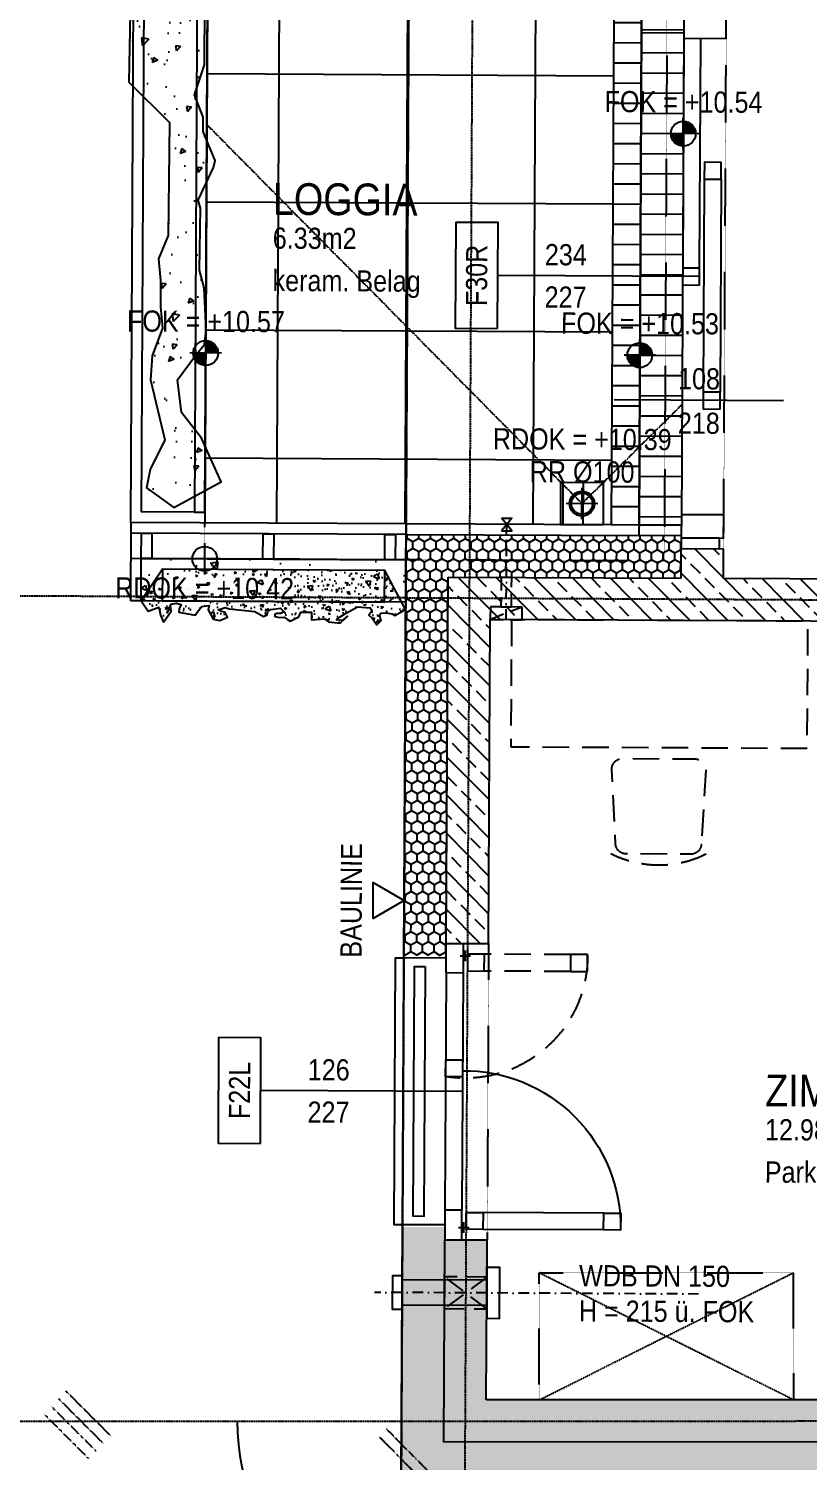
# Model space of a CAD drawing. Header units: millimetres. Extents: x -89828 to -25315, y -35442 to 69272.
# Drawn here: x -86168 to -82485, y 20911 to 27677 of the extents above; entities that cross this region are included whole.
import ezdxf
from ezdxf.enums import TextEntityAlignment as Align

# ---------------------------------------------------------------- set-up
doc = ezdxf.new("R2010")
doc.units = ezdxf.units.MM
doc.linetypes.add('HIDDEN2', pattern=[0.1875, 0.125, -0.0625])
doc.linetypes.add('STRICHPUNKT', pattern=[1, 0.5, -0.25, 0, -0.25])
for name, color, linetype in [('00_HLP-G00-L04-M0', 6, 'Continuous'), ('01-BFL-G00-L04-M0', 10, 'Continuous'), ('01-HID-G00-L04-ENTWÄSSERUNG', 8, 'HIDDEN2'), ('01-SYM-G00-L04-M0', 8, 'Continuous'), ('01-TXT---------M0', 1, 'Continuous'), ('01-TXT---------PP', 1, 'Continuous'), ('01-TXT-G00-L04-M0', 1, 'Continuous'), ('02-ANS-G00-L04-M0', 8, 'Continuous'), ('02-ANS-G00-L04-Rigol', 8, 'Continuous'), ('02-AXO-G00-L04-M0', 8, 'STRICHPUNKT'), ('02-DIM-G00-L04-ACHSEN', 8, 'Continuous'), ('02-DIM-G00-L04-BEHÖRDE', 20, 'Continuous'), ('02-DIM-G00-L04-ROHBAU', 8, 'Continuous'), ('02-FIL-G00-L04-GRÜN', 72, 'Continuous'), ('02-FIL-G00-L04-LILA', 223, 'Continuous'), ('02-FIL-G00-L04-PLATTENBELAG', 253, 'Continuous'), ('02-FIL-G00-L04-STB', 8, 'Continuous'), ('02-HID-G00-L04-M0', 8, 'HIDDEN2'), ('02-TWA---------M0', 4, 'Continuous'), ('02-TWA-G00-L04-M0', 4, 'Continuous'), ('02-WDA---------M0', 8, 'Continuous'), ('02-WDA-G00-L04-M0', 8, 'Continuous'), ('02-ZWA-G00-L04-M0', 2, 'Continuous'), ('03-SYM-G00-L04-M0', 8, 'Continuous'), ('04-HLP---------M0', 8, 'HIDDEN2'), ('04-STO---------M0', 1, 'Continuous'), ('04-STO-G00-L04-M0', 1, 'Continuous'), ('04-SYM---------EP', 8, 'Continuous'), ('04-SYM-G00-L04-EP', 8, 'Continuous'), ('04-TXT---------EP', 8, 'Continuous'), ('04-TXT-G00-L04-M0', 8, 'Continuous'), ('04-TXT-G00-L04-POS', 8, 'Continuous'), ('05-SYM---------M0', 8, 'Continuous'), ('05-TXT---------PP', 8, 'Continuous'), ('05-TXT--------M0', 8, 'Continuous'), ('07-SAN---------M0', 8, 'Continuous'), ('07-SAN-G00-L04-M0', 8, 'Continuous'), ('07_MOB-G00-L04-M0', 6, 'HIDDEN2'), ('09-VER-G00-L04-GRUNDSTÜCKSGRENZE', 161, 'Continuous')]:
    doc.layers.add(name, color=color, linetype=linetype)
doc.styles.add('ARIAL', font='arial.ttf', dxfattribs={"width": 0.85})
doc.dimstyles.new('pp chromy&schneider', dxfattribs={"dimscale": 0.005, "dimtxt": 25, "dimasz": 10, "dimexe": 0, "dimexo": 0, "dimgap": 5, "dimtad": 1, "dimdec": 1, "dimlfac": 100, "dimrnd": 0.1, "dimzin": 9, "dimdsep": 46, "dimtxsty": 'ARIAL', "dimblk": 'c&s kote', "dimcen": 0, "dimse1": 1, "dimse2": 1, "dimclrd": 8, "dimclrt": 8, "dimadec": 0, "dimazin": 0, "dimtfac": 0.75, "dimtdec": 1, "dimtix": 1, "dimtmove": 2, "dimatfit": 0, "dimldrblk": 'NONE', "dimfxl": 1, "dimtolj": 1, "dimlwd": -1, "dimarcsym": 0})
pattern_1 = [(89.70755, (-111790.204, -17025.04), (-27.252854, 47.764726), [31.75, -63.5]), (209.70755, (-111790.204, -17025.04), (-27.73904, -47.484027), [31.75, -63.5]), (149.70755, (-111790.204, -17025.04), (-54.991893, 0.280699), [-63.5, 31.75])]
pattern_2 = [(134.70755, (-111790.2, -17025.04), (-90.25976, -89.34302), []), (134.70755, (-111789.75, -16935.24), (-90.25976, -89.34302), [63.5, -31.75])]

# ---------------------------------------------------------------- blocks, each defined once
blk = doc.blocks.new('04-TXT')
blk.add_line((0, 0), (0.9529, 0))
at = {"layer": '04-TXT---------EP', "color": 8, "style": 'ARIAL', "width": 0.85}
blk.add_attdef('WIDTH', text='', height=0.1, dxfattribs=at).set_placement((0.6322, 0.05), align=Align.CENTER)
blk.add_attdef('HEIGHT', text='', height=0.1, dxfattribs=at).set_placement((0.6322, -0.05), align=Align.TOP_CENTER)
blk = doc.blocks.new('03-rar')
blk.add_circle((0, 0), 0.05)
at = {"layer": '01-TXT---------M0', "color": 8, "style": 'ARIAL', "width": 0.85}
blk.add_attdef('RR', text='', height=0.1, dxfattribs=at).set_placement((0, 0.1), align=Align.CENTER)
blk = doc.blocks.new('01-SQM')
at = {"layer": '01-TXT---------M0', "color": 1, "style": 'ARIAL', "width": 0.85}
blk.add_attdef('ROOM', (0, 0), '', height=0.15, dxfattribs=at)
blk.add_attdef('AREA', text='', height=0.1, dxfattribs=at).set_placement((0, -0.06), align=Align.TOP_LEFT)
at = {"layer": '01-TXT---------PP', "color": 1, "style": 'ARIAL', "width": 0.85}
blk.add_attdef('NR', text='', height=0.15, dxfattribs=at).set_placement((-0.1173, 0), align=Align.RIGHT)
blk.add_attdef('FLOOR', text='', height=0.1, dxfattribs=at).set_placement((0, -0.26), align=Align.TOP_LEFT)
blk = doc.blocks.new('FENSTER_140')
at = {"layer": '02-WDA---------M0'}
for points in [[(0.07, -0.2), (0.07, -0.4)], [(1.33, -0.2), (1.33, -0.4)]]:
    blk.add_lwpolyline(points, dxfattribs=at)
at = {"layer": '04-HLP---------M0', "linetype": 'Continuous'}
for points in [[(0.13, 0.55), (0.13, 0.63), (0.05, 0.63), (0.05, 0.55)], [(0.13, -0.1), (0.13, -0.02), (0.05, -0.02), (0.05, -0.1)]]:
    blk.add_lwpolyline(points, close=True, dxfattribs=at)
for points in [[(0.05, 0.55), (0.05, -0.02)], [(0.13, 0.55), (0.13, -0.02)]]:
    blk.add_lwpolyline(points, dxfattribs=at)
at = {"layer": '04-HLP---------M0'}
for points in [[(1.27, 0.3874), (1.27, 0.4674), (1.35, 0.4674), (1.35, 0.3874)], [(1.27, -0.1), (1.27, -0.02), (1.35, -0.02), (1.35, -0.1)]]:
    blk.add_lwpolyline(points, close=True, dxfattribs=at)
for points in [[(1.27, 0.3874), (1.27, -0.02)], [(1.35, 0.3874), (1.35, -0.02)], [(0.034, -0.11), (0.084, -0.11)], [(0.059, -0.135), (0.059, -0.085)], [(1.366, -0.11), (1.316, -0.11)], [(1.341, -0.135), (1.341, -0.085)]]:
    blk.add_lwpolyline(points, dxfattribs=at)
at = {"layer": '04-HLP---------M0', "linetype": 'Continuous'}
blk.add_arc((0.059, -0.11), 0.74, 359.09057, 90.46457, dxfattribs=at)
at = {"layer": '04-HLP---------M0'}
blk.add_arc((1.341, -0.11), 0.5775, 89.17818, 188.24632, dxfattribs=at)
at = {"layer": '04-STO---------M0'}
for points in [[(0.14, -0.2), (0, -0.2), (0, -0.12), (0.14, -0.12)], [(0.77, -0.2), (0.85, -0.2), (0.85, -0.12), (0.77, -0.12)], [(1.26, -0.2), (1.4, -0.2), (1.4, -0.12), (1.26, -0.12)]]:
    blk.add_lwpolyline(points, close=True, dxfattribs=at)
at = {"layer": '04-SYM---------EP'}
for p, q in [((1.26, -0.12), (0.14, -0.12)), ((1.26, -0.2), (0.14, -0.2))]:
    blk.add_line(p, q, dxfattribs=at)
blk = doc.blocks.new('01-HK3')
blk.add_lwpolyline([(0, 0), (0.0423, 0.0732), (-0.0423, 0.0732)], close=True)
at = {"color": 0, "style": 'ARIAL', "width": 0.85}
blk.add_attdef('HEIGHT', text='', height=0.05, dxfattribs=at).set_placement((0, 0.35), align=Align.TOP_CENTER)
blk = doc.blocks.new('FENSTER_235')
at = {"layer": '04-STO---------M0'}
for points in [[(0, 0), (0, -0.11), (0.2, -0.11), (0.2, 0)], [(0.18, -0.775), (0.18, -0.695), (0.1, -0.695), (0.1, -0.775)], [(0.08, -1.275), (0.08, -1.195), (0, -1.195), (0, -1.275)], [(0.18, -1.86), (0.18, -1.78), (0.1, -1.78), (0.1, -1.86)], [(0, -2.36), (0, -2.47), (0.2, -2.47), (0.2, -2.36)]]:
    blk.add_lwpolyline(points, close=True, dxfattribs=at)
at = {"layer": '04-SYM---------EP'}
for points in [[(0, -0.11), (0, -1.195)], [(0.08, -1.195), (0.08, -0.11)], [(0.1, -0.775), (0.1, -1.78)], [(0.18, -0.775), (0.18, -1.78)]]:
    blk.add_lwpolyline(points, dxfattribs=at)
blk = doc.blocks.new('05-TXT')
at = {"layer": '05-TXT--------M0'}
blk.add_line((-0.4, 0), (0.4, 0), dxfattribs=at)
at = {"layer": '05-TXT--------M0', "color": 8, "style": 'ARIAL', "width": 0.85}
blk.add_attdef('BREITE', text='', height=0.1, dxfattribs=at).set_placement((0, 0.05), align=Align.CENTER)
blk.add_attdef('HÖHE', text='', height=0.1, rotation=360, dxfattribs=at).set_placement((0, -0.06), align=Align.TOP_CENTER)
blk = doc.blocks.new('möbel_schreibtisch')
at = {"flags": 128}
blk.add_lwpolyline([(0, -0.1), (-0.6, -0.1), (-0.6, 1.3), (0, 1.3)], close=True, dxfattribs=at)
blk.add_lwpolyline([(-1.056, 0.8021, 0.39805), (-1.1032, 0.7521), (-1.1032, 0.4467, 0.39805), (-1.056, 0.3968), (-0.706, 0.3774, 0.430564), (-0.6532, 0.4273), (-0.6532, 0.7716, 0.430564), (-0.706, 0.8215)], format="xyb", close=True, dxfattribs=at)
blk.add_arc((-0.6532, 0.5994), 0.5031, 153.43495, 206.56505)
blk = doc.blocks.new('WANDLÜFER')
at = {"layer": '02-TWA---------M0', "linetype": 'HIDDEN2', "ltscale": 0.75}
for points in [[(0.075, 0), (0.075, -0.2), (-0.075, -0.2), (-0.075, 0), (0.075, 0)], [(-0.075, 0), (0.075, -0.2)], [(0.075, 0), (-0.075, -0.2)]]:
    blk.add_lwpolyline(points, dxfattribs=at)
at = {"layer": '07-SAN---------M0', "linetype": 'STRICHPUNKT', "ltscale": 0.1}
blk.add_lwpolyline([(0, 1), (0, -0.53)], dxfattribs=at)
at = {"layer": '07-SAN---------M0'}
for points in [[(0, 0), (-0.12, 0), (-0.12, 0.06), (0.12, 0.06), (0.12, 0)], [(0.08, -0.4), (-0.08, -0.4), (-0.08, -0.445), (0.08, -0.445)]]:
    blk.add_lwpolyline(points, close=True, dxfattribs=at)
for points in [[(-0.06, 0), (-0.06, -0.4)], [(0.06, 0), (0.06, -0.4)]]:
    blk.add_lwpolyline(points, dxfattribs=at)
blk = doc.blocks.new('c&s kote')
at = {"color": 8}
for p, q in [((0, -2), (0, 2)), ((0, 2), (0, -2)), ((-2, 0), (2, 0)), ((2, 0), (-2, 0))]:
    blk.add_line(p, q, dxfattribs=at)
blk.add_circle((0, 0), 0.5, dxfattribs=at)
blk = doc.blocks.new('*D358')
at = {"layer": '02-DIM-G00-L04-ROHBAU', "color": 8, "transparency": 16777216}
blk.add_arc((-84106.7, 21100.8), 1076, 180.01712, 269.70489, dxfattribs=at)
at = {"layer": 'Defpoints', "color": 0, "transparency": 16777216}
for p in [(-84004.5, 41133.9), (-89295.3, 21099.5), (-71706.6, 21103.9), (-85039.4, 20564.2), (-84118.8, 18734.2)]:
    blk.add_point(p, dxfattribs=at)
at = {"layer": '02-DIM-G00-L04-ROHBAU', "color": 8, "transparency": 16777216, "xscale": 0.05, "yscale": 0.05, "zscale": 0.05}
for p, rotation in [((-85182.7, 21100.5), 90.01578644530409), ((-84112.2, 20024.8), 359.7062180805232)]:
    blk.add_blockref('c&s kote', p, dxfattribs=dict(at, rotation=rotation))
at = {"layer": '02-DIM-G00-L04-ROHBAU', "color": 8, "transparency": 16777216, "insert": (-84869.4, 20341.8), "char_height": 0.125, "attachment_point": 5, "rotation": 314.861, "style": 'ARIAL'}
blk.add_mtext('\\A1;90°', dxfattribs=at)
blk = doc.blocks.new('_None')
blk = doc.blocks.new('*D364')
at = {"layer": '02-DIM-G00-L04-ACHSEN', "color": 8, "transparency": 16777216}
blk.add_line((-89075.3, 25011.9), (-89095.2, 21124.7), dxfattribs=at)
at = {"layer": 'Defpoints', "color": 0, "transparency": 16777216}
for p in [(-89275.3, 25013), (-89095.2, 21124.6), (-84406.7, 21100.7)]:
    blk.add_point(p, dxfattribs=at)
at = {"layer": '02-DIM-G00-L04-ACHSEN', "color": 8, "transparency": 16777216, "xscale": 0.05, "yscale": 0.05, "zscale": 0.05}
for p, rotation in [((-89075.3, 25012), 89.70754931647701), ((-89095.2, 21124.6), 269.707549316477)]:
    blk.add_blockref('c&s kote', p, dxfattribs=dict(at, rotation=rotation))
at = {"layer": '02-DIM-G00-L04-ACHSEN', "color": 8, "transparency": 16777216, "insert": (-89085.4, 23068.3), "char_height": 0.125, "attachment_point": 5, "rotation": 89.70755, "style": 'ARIAL'}
blk.add_mtext('\\A1;BEI GG 388740.2', dxfattribs=at)
blk = doc.blocks.new('*D393')
at = {"layer": '02-DIM-G00-L04-ACHSEN', "color": 8, "transparency": 16777216}
blk.add_line((-89095.2, 20779.2), (-89095.3, 21099.4), dxfattribs=at)
at = {"layer": '02-DIM-G00-L04-ACHSEN', "color": 0, "lineweight": -2, "transparency": 16777216}
blk.add_line((-84408.4, 20780.4), (-89095.2, 20779.2), dxfattribs=at)
at = {"layer": 'Defpoints', "color": 0, "transparency": 16777216}
for p in [(-89095.3, 21099.4), (-84408.5, 21100.7), (-84408.4, 20780.4)]:
    blk.add_point(p, dxfattribs=at)
at = {"layer": '02-DIM-G00-L04-ACHSEN', "color": 8, "transparency": 16777216, "xscale": 0.05, "yscale": 0.05, "zscale": 0.05}
for p, rotation in [((-89095.3, 21099.4), 90.01532742767252), ((-89095.2, 20779.2), 270.0153274276725)]:
    blk.add_blockref('c&s kote', p, dxfattribs=dict(at, rotation=rotation))
at = {"layer": '02-DIM-G00-L04-ACHSEN', "color": 8, "transparency": 16777216, "insert": (-89095.2, 20939.3), "char_height": 0.125, "attachment_point": 5, "rotation": 270.01533, "style": 'ARIAL'}
blk.add_mtext('\\A1;32025.8', dxfattribs=at)
blk = doc.blocks.new('türachse&qualität')
at = {"layer": '05-SYM---------M0'}
blk.add_line((-0.4, 0), (-0.4, 0), dxfattribs=at)
at = {"layer": '05-TXT---------PP'}
blk.add_lwpolyline([(-0.5, -0.25), (-0.5, 0.25), (-0.7, 0.25), (-0.7, -0.25)], close=True, dxfattribs=at)
at = {"layer": '05-TXT---------PP', "color": 8, "style": 'ARIAL', "text_generation_flag": 6, "width": 0.85}
blk.add_attdef('POS.NR.', text='', height=0.1, rotation=270, dxfattribs=at).set_placement((-0.6529, -0.0112), align=Align.TOP_CENTER)
blk = doc.blocks.new('07_Kemper-ventil')
at = {"layer": '02-TWA---------M0', "linetype": 'HIDDEN2', "ltscale": 0.5}
for points in [[(-0.075, 0), (-0.075, -0.06), (0.075, -0.06), (0.075, 0), (-0.075, 0)], [(-0.025, -0.06), (-0.025, -0.2), (0.025, -0.2), (0.025, -0.06)]]:
    blk.add_lwpolyline(points, close=True, dxfattribs=at)
blk.add_lwpolyline([(-0.075, -0.06), (0.075, 0)], dxfattribs=at)
at = {"layer": '07-SAN---------M0', "linetype": 'STRICHPUNKT', "ltscale": 0.1}
blk.add_lwpolyline([(0, 0), (0, -0.48)], dxfattribs=at)
at = {"layer": '07-SAN---------M0'}
for points in [[(0.025, -0.42), (-0.025, -0.42), (0, -0.45), (0.025, -0.42)], [(0.025, -0.48), (-0.025, -0.48), (0, -0.45), (0.025, -0.48)]]:
    blk.add_lwpolyline(points, close=True, dxfattribs=at)
blk = doc.blocks.new('01-HK1')
for p, q in [((-0.0005, -0.0742), (-0.0005, 0.0742)), ((0.0737, 0), (-0.0747, 0))]:
    blk.add_line(p, q)
blk.add_circle((-0.0005, 0), 0.0586)
for points in [[(-0.0005, 0.0586), (0.0409, 0.0414), (-0.0005, 0)], [(-0.0005, 0), (0.0581, 0), (0.0409, 0.0414)], [(-0.0591, 0), (-0.0419, -0.0414), (-0.0005, 0)], [(-0.0419, -0.0414), (-0.0005, -0.0586), (-0.0005, 0)]]:
    blk.add_solid(points)
at = {"layer": '01-TXT---------M0', "color": 8, "style": 'ARIAL', "width": 0.85}
blk.add_attdef('HEIGHT', text='', height=0.1, dxfattribs=at).set_placement((0, 0.2), align=Align.TOP_CENTER)
blk = doc.blocks.new('01-HK2')
for p, q in [((0, -0.098), (0, 0.098)), ((0.098, 0), (-0.098, 0))]:
    blk.add_line(p, q)
blk.add_circle((0, 0), 0.0773)
at = {"layer": '01-TXT---------M0', "color": 8, "style": 'ARIAL', "width": 0.85}
blk.add_attdef('HEIGHT', text='', height=0.1, rotation=360, dxfattribs=at).set_placement((0, 0.132), align=Align.BOTTOM_CENTER)
blk = doc.blocks.new('*D401')
at = {"layer": '02-DIM-G00-L04-ROHBAU', "color": 8, "transparency": 16777216}
blk.add_arc((-84017.6, 38567), 783.2, 89.71121, 180.37637, dxfattribs=at)
at = {"layer": 'Defpoints', "color": 0, "transparency": 16777216}
for p in [(-84004.5, 41133.9), (-84408.4, 39245.7), (-66186.8, 38685.2), (-89206.3, 38532.5), (-84118.8, 18734.2)]:
    blk.add_point(p, dxfattribs=at)
at = {"layer": '02-DIM-G00-L04-ROHBAU', "color": 8, "transparency": 16777216, "xscale": 0.05, "yscale": 0.05, "zscale": 0.05}
for p, rotation in [((-84013.6, 39350.1), 359.709378319148), ((-84800.7, 38561.8), 270.3781979327374)]:
    blk.add_blockref('c&s kote', p, dxfattribs=dict(at, rotation=rotation))
at = {"layer": '02-DIM-G00-L04-ROHBAU', "color": 8, "transparency": 16777216, "insert": (-84571.9, 39120.4), "char_height": 0.125, "attachment_point": 5, "rotation": 45.04379, "style": 'ARIAL'}
blk.add_mtext('\\A1;91°', dxfattribs=at)
blk = doc.blocks.new('*D400')
at = {"layer": '02-DIM-G00-L04-ROHBAU', "color": 8, "transparency": 16777216}
blk.add_arc((-84037, 34766.4), 799.5, 89.71113, 179.70397, dxfattribs=at)
at = {"layer": 'Defpoints', "color": 0, "transparency": 16777216}
for p in [(-84004.5, 41133.9), (-84433.2, 35460.8), (-89225.4, 34792.9), (-66207.2, 34675.4), (-84118.8, 18734.2)]:
    blk.add_point(p, dxfattribs=at)
at = {"layer": '02-DIM-G00-L04-ROHBAU', "color": 8, "transparency": 16777216, "xscale": 0.05, "yscale": 0.05, "zscale": 0.05}
for p, rotation in [((-84032.9, 35565.8), 359.7093409936003), ((-84836.4, 34770.5), 269.7057576421179)]:
    blk.add_blockref('c&s kote', p, dxfattribs=dict(at, rotation=rotation))
at = {"layer": '02-DIM-G00-L04-ROHBAU', "color": 8, "transparency": 16777216, "insert": (-84599.5, 35334.6), "char_height": 0.125, "attachment_point": 5, "rotation": 44.70755, "style": 'ARIAL'}
blk.add_mtext('\\A1;90°', dxfattribs=at)

msp = doc.modelspace()

# ---------------------------------------------------------------- hatches: boundary and pattern name
at = {"layer": '02-ANS-G00-L04-Rigol', "true_color": 0x636466}
h = msp.add_hatch(dxfattribs=at)
h.set_pattern_fill('ANSI31', color=251, scale=30, angle=242.04654128, style=0)
h.set_pattern_definition([(359.70755, (-153510.43, -702.07), (0.48618, 95.24876), [])])
h.paths.add_polyline_path([(-83399.6127, 28373.0448), (-83269.6144, 28372.3813), (-83285.1307, 25332.4214), (-83415.129, 25333.0849)])
h = msp.add_hatch(dxfattribs=at)
h.set_pattern_fill('ANSI31', color=251, scale=30, angle=422.04654128, style=0)
h.set_pattern_definition([(179.70755, (-13044.11, 54446.87), (-0.48618, -95.24876), [])])
h.paths.add_polyline_path([(-83085.1338, 25331.4), (-83285.1312, 25332.4209), (-83273.1874, 27672.3904), (-83073.19, 27671.3696)])
h = msp.add_hatch(dxfattribs=at)
h.set_pattern_fill('ANSI31', color=251, scale=30, angle=151.61178688, style=0)
h.set_pattern_definition([(89.70755, (-70946.85, 30969.52), (-95.24876, 0.4862), [])])
h.paths.add_polyline_path([(-83654.0827, 25534.3067), (-83454.0853, 25533.2858), (-83455.1061, 25333.2885), (-83655.1035, 25334.3093)])
at = {"layer": '02-FIL-G00-L04-GRÜN', "true_color": 0x636466}
h = msp.add_hatch(dxfattribs=at)
h.set_pattern_fill('AR-CONC', color=251, scale=1.5, angle=107.04654128, style=0)
h.set_pattern_definition([(229.70755, (-11472.96, 64463.98), (-273.1514, 25.3032), [28.575, -314.325]), (174.70755, (-11472.96, 64463.98), (51.4008, -286.8511), [22.86, -251.46]), (280.15855, (-11495.72, 64466.1), (-221.7516, -261.5466), [24.285, -267.135]), (225.89175, (-11473.35, 64387.78), (-406.2914, 65.1381), [42.8625, -471.4875]), (276.34315, (-11507.2, 64393.2), (-357.996, -369.3159), [36.4275, -400.7025]), (170.89155, (-11473.35, 64387.8), (-357.9966, -369.3152), [34.29, -377.19]), (200.70755, (-11511.35, 64407.03), (-226.6364, 154.5571), [28.575, -314.325]), (145.70755, (-11511.35, 64407.03), (-94.112, -275.8052), [22.86, -251.46]), (251.15895, (-11530.24, 64419.9), (-320.7478, -121.2487), [24.285, -267.135]), (217.20755, (-11472.96, 64463.98), (-5.28022, -126.80726), [0, -248.412, 0, -255.27, 0, -252.4125]), (187.20755, (-11472.96, 64463.98), (-100.9952, -149.75731), [0, -145.542, 0, -242.697, 0, -96.2025]), (147.20755, (-11388, 64463.55), (-203.33938, 9.63113), [0, -95.25, 0, -297.18, 0, -394.335]), (137.20755, (-11349.9, 64463.35), (-222.38555, -37.0051), [0, -123.825, 0, -197.358, 0, -280.035])])
h.paths.add_polyline_path([(-85481.5916, 25414.6925), (-85258.7361, 25536.951), (-85350.9667, 25743.0825), (-85446.3744, 25864.2232), (-85464.7951, 26017.8769), (-85379.158, 26132.6097), (-85337.7391, 26184.4988), (-85329.1579, 26253.0083), (-85339.1105, 26453.2355), (-85360.6392, 26535.6094), (-85356.3985, 26828.9963), (-85367.1758, 26867.4414), (-85295.0602, 27020.633), (-85286.6621, 27053.4956), (-85327.3113, 27152.4203), (-85343.5767, 27190.893), (-85343.2268, 27259.4449), (-85383.848, 27363.8533), (-85336.48, 27506.2027), (-85334.9352, 27794.7146), (-85311.853, 28016.7102), (-85365.9546, 28167.8036), (-85455.987, 28266.9804), (-85389.7645, 28340.6799), (-85337.2452, 28417.1917), (-85404.4927, 28676.3307), (-85368.323, 28774.8633), (-85290.9442, 28884.1536), (-85265.8046, 28971.7736), (-85390.5931, 29255.7681), (-85365.3416, 29365.3245), (-85312.7104, 29463.7731), (-85312.3185, 29540.551), (-85409.7723, 29799.2298), (-85307.5759, 29933.0727), (-85306.8061, 30083.8866), (-85311.8314, 30174.4024), (-85403.9291, 30408.3779), (-85364.8472, 30539.8006), (-85312.455, 30591.6342), (-85370.3689, 30911.6497), (-85345.9319, 30970.117), (-85227.8605, 31131.5042), (-85282.3134, 31273.0924), (-85416.3061, 31370.281), (-85405.6098, 31439.158), (-85498.433, 31494.7774), (-85564.1978, 31446.8605), (-85593.4034, 31129.923), (-85494.3162, 30950.1944), (-85485.2375, 30701.9936), (-85555.3652, 30474.8767), (-85622.2559, 30206.3836), (-85633.3754, 30054.7901), (-85476.2465, 29761.028), (-85582.1604, 29279.0458), (-85576.5297, 29030.8621), (-85580.7871, 28872.3406), (-85569.944, 28291.6515), (-85633.0689, 28085.1783), (-85686.0616, 27837.2939), (-85695.0689, 27423.7486), (-85502.9289, 27233.2055), (-85508.9933, 26700.5427), (-85554.385, 26590.4832), (-85544.5674, 26487.0354), (-85545.2007, 26362.9615), (-85535.3664, 26262.9601), (-85584.3118, 26132.2392), (-85591.7886, 26018.5401), (-85524.2645, 25735.575), (-85593.9524, 25594.6199), (-85611.6339, 25508.5455)])
h = msp.add_hatch(dxfattribs=at)
h.set_pattern_fill('AR-CONC', color=251, scale=1.5, angle=467.04654127, style=0)
h.set_pattern_definition([(309.70755, (-111324.78, 74158.58), (273.3955, 22.51345), [28.575, -314.325]), (4.70755, (-111324.78, 74158.58), (-54.3263, -286.3114), [22.86, -251.46]), (259.25655, (-111302, 74160.46), (219.0701, -263.7966), [24.285, -267.135]), (313.52335, (-111325.17, 74082.4), (406.9352, 60.9872), [42.8625, -471.4875]), (263.07195, (-111291.26, 74087.47), (354.2073, -372.951), [36.4275, -400.7025]), (8.52355, (-111325.17, 74082.4), (354.208, -372.9505), [34.29, -377.19]), (338.70755, (-111286.97, 74101.24), (228.2023, 152.2355), [28.575, -314.325]), (33.70755, (-111286.97, 74101.24), (91.2916, -276.7515), [22.86, -251.46]), (288.25615, (-111267.95, 74113.93), (319.4933, -124.5167), [24.285, -267.135]), (322.20755, (-111324.78, 74158.58), (3.98547, -126.85455), [0, -248.412, 0, -255.27, 0, -252.4125]), (352.20755, (-111324.78, 74158.58), (99.46117, -150.7805), [0, -145.542, 0, -242.697, 0, -96.2025]), (32.20755, (-111409.74, 74159.02), (203.4271, 7.55488), [0, -95.25, 0, -297.18, 0, -394.335]), (42.20755, (-111447.84, 74159.21), (221.9962, -39.27336), [0, -123.825, 0, -197.358, 0, -280.035])])
h.paths.add_polyline_path([(-85636.9892, 24974.4206), (-85602.5515, 24925.199), (-85552.3972, 24944.8597), (-85545.6965, 24907.5611), (-85531.2847, 24873.4718), (-85494.9054, 24925.6566), (-85496.5859, 24942.8936), (-85512.9378, 24917.5542), (-85494.7363, 24958.7875), (-85469.5182, 24963.5182), (-85447.8933, 24957.2233), (-85456.3916, 24937.3875), (-85458.6874, 24920.6123), (-85380.7157, 24906.3402), (-85367.7918, 24927.0369), (-85349.5599, 24948.5902), (-85315.8825, 24953.013), (-85319.1577, 24931.6366), (-85295.5193, 24888.6775), (-85264.4035, 24881.3332), (-85228.7743, 24897.5183), (-85239.0482, 24919.1271), (-85260.1836, 24925.6218), (-85272.1303, 24932.4691), (-85239.3253, 24943.0796), (-85220.5821, 24937.3954), (-85199.0788, 24924.9108), (-85058.8652, 24899.8444), (-85041.1414, 24908.3009), (-85038.2683, 24923.4554), (-85024.6284, 24933.4113), (-84977.8818, 24939.9228), (-84961.6493, 24922.4022), (-84978.5703, 24915.1757), (-84996.0228, 24914.1399), (-85005.0479, 24910.2484), (-85005.0967, 24900.6859), (-84983.7359, 24895.5144), (-84960.6533, 24897.0838), (-84945.4247, 24886.1396), (-84931.9589, 24878.017), (-84892.4416, 24899.5938), (-84881.6452, 24921.8146), (-84831.5621, 24920.434), (-84831.6259, 24885.5588), (-84770.4147, 24888.9495), (-84751.2988, 24874.8573), (-84695.8368, 24869.391), (-84661.2795, 24901.5911), (-84686.4382, 24881.7829), (-84713.9049, 24885.5509), (-84695.8589, 24898.8967), (-84671.0123, 24915.0827), (-84614.6583, 24946.6533), (-84555.0244, 24941.8487), (-84546.0912, 24927.7402), (-84561.3956, 24906.443), (-84545.1411, 24893.4224), (-84524.0445, 24861.9765), (-84503.1176, 24882.1201), (-84511.4331, 24906.9131), (-84505.1968, 24915.8813), (-84479.8569, 24918.5646), (-84450.6137, 24913.9155), (-84437.7158, 24904.8492), (-84387.1808, 24933.6792), (-84385.9846, 25168.0377), (-85635.9683, 25174.418)])
h = msp.add_hatch(dxfattribs=at)
h.set_pattern_fill('AR-CONC', color=251, scale=0.5, angle=467.04654127, style=0)
h.set_pattern_definition([(309.70755, (-111324.78, 74158.58), (91.13183, 7.504485), [9.525, -104.775]), (4.70755, (-111324.78, 74158.58), (-18.10878, -95.43713), [7.62, -83.82]), (259.25655, (-111317.18, 74159.21), (73.02338, -87.93222), [8.095, -89.045]), (313.52335, (-111324.91, 74133.18), (135.64505, 20.32907), [14.2875, -157.1625]), (263.07195, (-111313.6, 74134.88), (118.06912, -124.31705), [12.1425, -133.5675]), (8.52355, (-111324.91, 74133.18), (118.0693, -124.31683), [11.43, -125.73]), (338.70755, (-111312.176, 74139.47), (76.06744, 50.74516), [9.525, -104.775]), (33.70755, (-111312.18, 74139.47), (30.43055, -92.25051), [7.62, -83.82]), (288.25615, (-111305.84, 74143.7), (106.49778, -41.50556), [8.095, -89.045]), (322.20755, (-111324.778, 74158.583), (1.328488, -42.284851), [0, -82.804, 0, -85.09, 0, -84.1375]), (352.20755, (-111324.78, 74158.583), (33.153725, -50.260166), [0, -48.514, 0, -80.899, 0, -32.0675]), (32.20755, (-111353.1, 74158.727), (67.809035, 2.518294), [0, -31.75, 0, -99.06, 0, -131.445]), (42.20755, (-111365.8, 74158.79), (73.998735, -13.09112), [0, -41.275, 0, -65.786, 0, -93.345])])
h.paths.add_polyline_path([(-85636.9892, 24974.4206), (-85602.5515, 24925.199), (-85552.3972, 24944.8597), (-85545.6965, 24907.5611), (-85531.2847, 24873.4718), (-85494.9054, 24925.6566), (-85496.5859, 24942.8936), (-85512.9378, 24917.5542), (-85494.7363, 24958.7875), (-85469.5182, 24963.5182), (-85447.8933, 24957.2233), (-85456.3916, 24937.3875), (-85458.6874, 24920.6123), (-85380.7157, 24906.3402), (-85367.7918, 24927.0369), (-85349.5599, 24948.5902), (-85315.8825, 24953.013), (-85319.1577, 24931.6366), (-85295.5193, 24888.6775), (-85264.4035, 24881.3332), (-85228.7743, 24897.5183), (-85239.0482, 24919.1271), (-85260.1836, 24925.6218), (-85272.1303, 24932.4691), (-85239.3253, 24943.0796), (-85220.5821, 24937.3954), (-85099.0801, 24924.4003), (-85058.8652, 24899.8444), (-85041.1414, 24908.3009), (-85038.2683, 24923.4554), (-85024.6284, 24933.4113), (-84977.8818, 24939.9228), (-84961.6493, 24922.4022), (-84978.5703, 24915.1757), (-84996.0228, 24914.1399), (-85005.0479, 24910.2484), (-85005.0967, 24900.6859), (-84983.7359, 24895.5144), (-84960.6533, 24897.0838), (-84945.4247, 24886.1396), (-84931.9589, 24878.017), (-84892.4416, 24899.5938), (-84881.6452, 24921.8146), (-84831.5621, 24920.434), (-84831.6259, 24885.5588), (-84770.4147, 24888.9495), (-84751.2988, 24874.8573), (-84695.8368, 24869.391), (-84661.2795, 24901.5911), (-84686.4382, 24881.7829), (-84713.9049, 24885.5509), (-84695.8589, 24898.8967), (-84671.0123, 24915.0827), (-84614.6583, 24946.6533), (-84555.0244, 24941.8487), (-84546.0912, 24927.7402), (-84561.3956, 24906.443), (-84545.1411, 24893.4224), (-84524.0445, 24861.9765), (-84503.1176, 24882.1201), (-84511.4331, 24906.9131), (-84505.1968, 24915.8813), (-84479.8569, 24918.5646), (-84450.6137, 24913.9155), (-84437.7158, 24904.8492), (-84387.1808, 24933.6792), (-84486.2385, 25118.5488), (-85536.2248, 25123.9082)])
at = {"layer": '02-FIL-G00-L04-LILA', "true_color": 0x636466}
h = msp.add_hatch(dxfattribs=at)
h.set_pattern_fill('HONEY', color=251, scale=10, angle=197.04654128, style=0)
h.set_pattern_definition(pattern_1)
h.paths.add_polyline_path([(-84186.3955, 25087.0179), (-83086.4099, 25081.4033), (-83085.6953, 25221.4015), (-83085.389, 25281.4007), (-83285.3864, 25282.4215), (-84385.3721, 25288.0362), (-84395.5295, 23298.0621), (-84195.5321, 23297.0412), (-84195.2258, 23357.0405)])
h = msp.add_hatch(dxfattribs=at)
h.set_pattern_fill('HONEY', color=251, scale=10, angle=197.04654128, style=0)
h.set_pattern_definition(pattern_1)
h.paths.add_polyline_path([(-72407.952, 20833.6898), (-72401.7087, 22056.827), (-72601.7061, 22057.8478), (-72602.0124, 21997.8486), (-72607.0871, 21003.64), (-84207.253, 21000.739), (-84202.3717, 21957.0587), (-84202.0654, 22017.0579), (-84402.0628, 22018.0788), (-84408.1236, 20830.6887)])
at = {"layer": '02-FIL-G00-L04-STB', "true_color": 0x636466}
h = msp.add_hatch(dxfattribs=at)
h.set_pattern_fill('ANSI33', color=251, scale=20, angle=197.04654128, style=0)
h.set_pattern_definition(pattern_2)
h.paths.add_polyline_path([(-79751.4533, 25064.3808), (-82886.4125, 25080.3825), (-82885.6979, 25220.3806), (-83085.6953, 25221.4015), (-83086.4099, 25081.4033), (-84186.3955, 25087.0179), (-84195.2258, 23357.0405), (-84115.2269, 23356.6321), (-83995.2284, 23356.0196), (-83987.419, 24885.9997), (-79752.4741, 24864.3834)])
h = msp.add_hatch(dxfattribs=at)
h.set_pattern_fill('ANSI33', color=251, scale=20, angle=197.04654128, style=0)
h.set_pattern_definition(pattern_2)
h.paths.add_polyline_path([(-76543.2327, 23727.9879), (-76743.2301, 23729.0088), (-76756.1256, 21202.6024), (-84006.2293, 21200.7893), (-84002.3743, 21956.0379), (-84202.3717, 21957.0587), (-84207.253, 21000.739), (-72607.0871, 21003.64), (-72602.0124, 21997.8486), (-72682.0113, 21998.2569), (-72802.0098, 21998.8694), (-72806.0691, 21203.5902), (-76556.1227, 21202.6524)])

# ---------------------------------------------------------------- linework, layer by layer
at = {"layer": '00_HLP-G00-L04-M0', "color": 251, "true_color": 0x636466}
msp.add_lwpolyline([(-85686.0616, 27837.2939), (-85695.0689, 27423.7486), (-85502.9289, 27233.2055), (-85508.9933, 26700.5427), (-85554.385, 26590.4832), (-85544.5674, 26487.0354), (-85545.2007, 26362.9615), (-85535.3664, 26262.9601), (-85584.3118, 26132.2392), (-85591.7886, 26018.5401), (-85524.2645, 25735.575), (-85593.9524, 25594.6199), (-85611.6339, 25508.5455), (-85481.5916, 25414.6925), (-85258.7361, 25536.951), (-85350.9667, 25743.0825), (-85446.3744, 25864.2232), (-85464.7951, 26017.8769), (-85379.158, 26132.6097), (-85337.7391, 26184.4988), (-85329.1579, 26253.0083), (-85339.1105, 26453.2355), (-85360.6392, 26535.6094), (-85356.3985, 26828.9963), (-85367.1758, 26867.4414), (-85295.0602, 27020.633), (-85286.6621, 27053.4956), (-85327.3113, 27152.4203), (-85343.5767, 27190.893), (-85343.2268, 27259.4449), (-85383.848, 27363.8533), (-85336.48, 27506.2027), (-85334.9352, 27794.7146)], dxfattribs=at)
msp.add_lwpolyline([(-85636.9892, 24974.4206), (-85602.5515, 24925.199), (-85552.3972, 24944.8597), (-85545.6965, 24907.5611), (-85531.2847, 24873.4718), (-85494.9054, 24925.6566), (-85496.5859, 24942.8936), (-85512.9378, 24917.5542), (-85494.7363, 24958.7875), (-85469.5182, 24963.5182), (-85447.8933, 24957.2233), (-85456.3916, 24937.3875), (-85458.6874, 24920.6123), (-85380.7157, 24906.3402), (-85367.7918, 24927.0369), (-85349.5599, 24948.5902), (-85315.8825, 24953.013), (-85319.1577, 24931.6366), (-85295.5193, 24888.6775), (-85264.4035, 24881.3332), (-85228.7743, 24897.5183), (-85239.0482, 24919.1271), (-85260.1836, 24925.6218), (-85272.1303, 24932.4691), (-85239.3253, 24943.0796), (-85220.5821, 24937.3954), (-85099.0801, 24924.4003), (-85058.8652, 24899.8444), (-85041.1414, 24908.3009), (-85038.2683, 24923.4554), (-85024.6284, 24933.4113), (-84977.8818, 24939.9228), (-84961.6493, 24922.4022), (-84978.5703, 24915.1757), (-84996.0228, 24914.1399), (-85005.0479, 24910.2484), (-85005.0967, 24900.6859), (-84983.7359, 24895.5144), (-84960.6533, 24897.0838), (-84945.4247, 24886.1396), (-84931.9589, 24878.017), (-84892.4416, 24899.5938), (-84881.6452, 24921.8146), (-84831.5621, 24920.434), (-84831.6259, 24885.5588), (-84770.4147, 24888.9495), (-84751.2988, 24874.8573), (-84695.8368, 24869.391), (-84661.2795, 24901.5911), (-84686.4382, 24881.7829), (-84713.9049, 24885.5509), (-84695.8589, 24898.8967), (-84671.0123, 24915.0827), (-84614.6583, 24946.6533), (-84555.0244, 24941.8487), (-84546.0912, 24927.7402), (-84561.3956, 24906.443), (-84545.1411, 24893.4224), (-84524.0445, 24861.9765), (-84503.1176, 24882.1201), (-84511.4331, 24906.9131), (-84505.1968, 24915.8813), (-84479.8569, 24918.5646), (-84450.6137, 24913.9155), (-84437.7158, 24904.8492), (-84387.1808, 24933.6792), (-84486.2385, 25118.5488), (-85536.2248, 25123.9082)], close=True, dxfattribs=at)
at = {"layer": '01-BFL-G00-L04-M0', "color": 251, "linetype": 'HIDDEN2', "ltscale": 3, "true_color": 0x636466}
msp.add_lwpolyline([(-84276.4929, 69272.143), (-84315.9255, 38990.4554), (-84316.0948, 38860.4555), (-84408.3848, 20779.5205), (-84497.8648, -11915.9133)], dxfattribs=at)
at = {"layer": '01-HID-G00-L04-ENTWÄSSERUNG', "color": 251, "true_color": 0x636466}
msp.add_lwpolyline([(-85325.5086, 27222.86), (-83554.6173, 25433.7977), (-83082.2244, 25901.3926)], dxfattribs=at)
at = {"layer": '02-ANS-G00-L04-M0', "color": 251, "true_color": 0x636466}
for points in [[(-85685.0999, 25344.671), (-85653.556, 31524.5905)], [(-85303.5605, 31522.804), (-85335.1045, 25342.8845)], [(-84387.0054, 24968.0403), (-85636.9892, 24974.4206)], [(-84402.0118, 22028.0786), (-84442.0113, 22028.2828), (-84435.58, 23288.2664), (-84395.5805, 23288.0622)]]:
    msp.add_lwpolyline(points, dxfattribs=at)
for points in [[(-85384.8486, 25393.1391), (-85634.8454, 25394.4151), (-85603.8118, 31474.3359), (-85353.8151, 31473.0599)], [(-85303.8157, 31472.8046), (-85353.8151, 31473.0599), (-85384.8486, 25393.1391), (-85334.8493, 25392.8838)], [(-84487.0041, 24968.5507), (-84486.2385, 25118.5488), (-85536.2248, 25123.9082), (-85536.9905, 24973.9102)], [(-84295.786, 23247.5523), (-84301.8089, 22067.5677), (-84351.8083, 22067.8229), (-84345.7853, 23247.8075)]]:
    msp.add_lwpolyline(points, close=True, dxfattribs=at)
at = {"layer": '02-ANS-G00-L04-Rigol', "color": 251, "true_color": 0x636466}
for points in [[(-83399.6127, 28373.0448), (-83269.6144, 28372.3813), (-83285.1307, 25332.4214), (-83415.129, 25333.0849)], [(-83085.1338, 25331.4), (-83285.1312, 25332.4209), (-83273.1874, 27672.3904), (-83073.19, 27671.3696)], [(-83654.0827, 25534.3067), (-83454.0853, 25533.2858), (-83455.1061, 25333.2885), (-83655.1035, 25334.3093)]]:
    msp.add_lwpolyline(points, close=True, dxfattribs=at)
at = {"layer": '02-AXO-G00-L04-M0', "color": 251, "true_color": 0x636466}
for points in [[(-84004.4866, 41133.893), (-84118.8208, 18734.1848)], [(-68257.1135, 24905.7092), (-89275.3402, 25012.992)], [(-85813.7422, 20994.2409), (-86025.8742, 21206.3729)], [(-85778.3868, 21029.5962), (-85990.5189, 21241.7283)], [(-85884.4529, 20923.5302), (-86096.5849, 21135.6623)], [(-85849.0975, 20958.8856), (-86061.2295, 21171.0176)], [(-89295.316, 21099.4553), (-56356.4129, 21107.7655)], [(-84266.6014, 20850.0897), (-84477.6479, 21063.3017)], [(-84302.1367, 20814.9153), (-84513.1832, 21028.1273)]]:
    msp.add_lwpolyline(points, dxfattribs=at)
at = {"layer": '02-FIL-G00-L04-PLATTENBELAG', "color": 251, "true_color": 0x636466}
for points in [[(-84995.1089, 25341.1491), (-84963.5649, 31521.0686)], [(-84390.1168, 25338.061), (-84358.5728, 31517.9805)], [(-83785.1247, 25334.973), (-83753.5807, 31514.8925)], [(-83404.3081, 27453.0568), (-85324.2836, 27462.8569)], [(-83407.3961, 26848.0647), (-85327.3716, 26857.8648)], [(-83410.4842, 26243.0726), (-85330.4597, 26252.8726)], [(-83413.5722, 25638.0804), (-85333.5477, 25647.8805)]]:
    msp.add_lwpolyline(points, dxfattribs=at)
at = {"layer": '02-HID-G00-L04-M0', "color": 251, "true_color": 0x636466}
for points in [[(-85303.5605, 31522.804), (-85302.6928, 31692.8018), (-85302.6928, 31692.8018), (-83132.7211, 31681.7257), (-83132.7211, 31681.7257), (-83166.0005, 25161.8106), (-83166.0005, 25161.8106), (-85335.9722, 25172.8867), (-85335.1045, 25342.8845)], [(-82885.6979, 25220.3806), (-82872.8353, 27740.3478)], [(-83273.1874, 27672.3904), (-83285.3864, 25282.4215)], [(-83995.2284, 23356.0196), (-84002.3743, 21956.0379)]]:
    msp.add_lwpolyline(points, dxfattribs=at)
at = {"layer": '02-HID-G00-L04-M0', "color": 251, "ltscale": 0.5, "true_color": 0x636466}
msp.add_lwpolyline([(-84395.5805, 23288.0622), (-84402.0118, 22028.0786)], dxfattribs=at)
at = {"layer": '02-TWA-G00-L04-M0', "color": 251, "true_color": 0x636466}
for p, q in [((-84195.2258, 23357.0405), (-84186.3955, 25087.0179)), ((-84186.3955, 25087.0179), (-83086.4099, 25081.4033)), ((-83995.2284, 23356.0196), (-83987.419, 24885.9997)), ((-84207.253, 21000.739), (-84202.3717, 21957.0587)), ((-84006.2293, 21200.7893), (-84002.3743, 21956.0379)), ((-76756.1256, 21202.6024), (-84006.2293, 21200.7893))]:
    msp.add_line(p, q, dxfattribs=at)
for points in [[(-85635.9683, 25174.418), (-85635.3558, 25294.4164), (-85585.3565, 25294.1612), (-85585.969, 25174.1628), (-85635.9683, 25174.418)], [(-85060.9758, 25171.4831), (-85060.3633, 25291.4815), (-85010.3639, 25291.2263), (-85010.9765, 25171.2278), (-85060.9758, 25171.4831)], [(-84485.9833, 25168.5481), (-84485.3708, 25288.5466), (-84435.3714, 25288.2914), (-84435.9839, 25168.2929), (-84485.9833, 25168.5481)], [(-83086.4099, 25081.4033), (-83085.6953, 25221.4015)], [(-83085.6953, 25221.4015), (-82885.6979, 25220.3806)], [(-82886.4125, 25080.3825), (-82885.6979, 25220.3806)], [(-79751.4533, 25064.3808), (-82886.4125, 25080.3825)], [(-79752.4741, 24864.3834), (-83987.419, 24885.9997)], [(-84195.2258, 23357.0405), (-83995.2284, 23356.0196)], [(-72602.0124, 21997.8486), (-72607.0871, 21003.64), (-84207.253, 21000.739)], [(-84202.3717, 21957.0587), (-84002.3743, 21956.0379)]]:
    msp.add_lwpolyline(points, dxfattribs=at)
at = {"layer": '02-WDA-G00-L04-M0', "color": 251, "true_color": 0x636466}
for p, q in [((-84395.5805, 23288.0622), (-84385.3721, 25288.0362)), ((-84385.3721, 25288.0362), (-83285.3864, 25282.4215)), ((-84408.1236, 20830.6887), (-84402.0118, 22028.0786))]:
    msp.add_line(p, q, dxfattribs=at)
for points in [[(-83273.1874, 27672.3904), (-83265.48, 29182.3707)], [(-83273.1874, 27672.3904), (-83073.19, 27671.3696)], [(-83085.389, 25281.4007), (-83285.3864, 25282.4215)]]:
    msp.add_lwpolyline(points, dxfattribs=at)
at = {"layer": '02-ZWA-G00-L04-M0', "color": 251, "true_color": 0x636466}
for points in [[(-85685.0999, 25344.671), (-85686.9885, 24974.6758)], [(-83085.1338, 25331.4), (-85685.0999, 25344.671)], [(-84385.3721, 25288.0362), (-85685.3552, 25294.6716)], [(-84385.9846, 25168.0377), (-85685.9677, 25174.6732)], [(-85636.9892, 24974.4206), (-85635.9683, 25174.418), (-84385.9846, 25168.0377), (-84387.0054, 24968.0403)], [(-85636.9892, 24974.4206), (-85686.9885, 24974.6758)]]:
    msp.add_lwpolyline(points, dxfattribs=at)
at = {"layer": '04-STO-G00-L04-M0', "color": 251, "true_color": 0x636466}
msp.add_lwpolyline([(-83085.6953, 25221.4015), (-82905.6976, 25220.4827), (-82905.4424, 25270.4821), (-83085.4401, 25271.4008)], close=True, dxfattribs=at)
at = {"layer": '07_MOB-G00-L04-M0', "color": 251, "true_color": 0x636466}
msp.add_lwpolyline([(-82556.2291, 21201.1519), (-83756.2291, 21200.8518), (-83756.3791, 21800.8518), (-82556.3792, 21801.1519)], close=True, dxfattribs=at)
for points in [[(-82556.2291, 21201.1519), (-83756.3791, 21800.8518)], [(-83756.2291, 21200.8518), (-82556.3792, 21801.1519)]]:
    msp.add_lwpolyline(points, dxfattribs=at)
at = {"layer": '09-VER-G00-L04-GRUNDSTÜCKSGRENZE', "color": 251, "true_color": 0x636466}
msp.add_lwpolyline([(-29794.5334, -9443.9018), (-40957.6036, -9316.6054), (-57452.7981, -9113.1801), (-57360.3311, 20830.8382), (-84278.385, 20779.7671), (-84408.3801, 20780.4306), (-84325.8559, 36948.1189), (-84316.0948, 38860.4555), (-69322.3224, 38976.651), (-46959.5657, 39032.1927), (-47077.253, 20849.6952), (-46943.0344, 20850.6028), (-29794.5355, 20883.1383)], close=True, dxfattribs=at)

# ---------------------------------------------------------------- block references
at = {"layer": '01-SYM-G00-L04-M0', "color": 251, "true_color": 0x636466, "xscale": 999.9999999999995, "yscale": 999.9999999999995, "zscale": 999.9999999999995, "rotation": 359.7075493056427}
for p, values in [((-83075.6935, 27180.9609), {'HEIGHT': 'FOK = +10.54'}), ((-85331.012, 26144.7079), {'HEIGHT': 'FOK = +10.57'}), ((-83281.0359, 26134.755), {'HEIGHT': 'FOK = +10.53'})]:
    msp.add_blockref('01-HK1', p, dxfattribs=at).add_auto_attribs(values)
at = {"layer": '01-SYM-G00-L04-M0', "color": 251, "true_color": 0x636466}
ref = msp.add_blockref('01-HK2', (-83554.6173, 25433.7977), dxfattribs=dict(at, xscale=757.5757580544371, yscale=757.5757580735275, zscale=757.5757580681659, rotation=359.7075491063508))
ref.add_attrib('HEIGHT', 'RDOK = +10.39', dxfattribs={"layer": '01-TXT---------M0', "color": 8, "height": 100, "rotation": 359.7075491, "style": 'ARIAL', "width": 0.85}).set_placement((-83553.4728, 25658.0135), align=Align.BOTTOM_CENTER)
ref = msp.add_blockref('01-HK2', (-85335.9722, 25172.8867), dxfattribs=dict(at, xscale=757.5757580544371, yscale=757.5757580735275, zscale=757.5757580681659, rotation=359.7075491063508))
ref.add_attrib('HEIGHT', 'RDOK = +10.42', dxfattribs={"layer": '01-TXT---------M0', "color": 8, "height": 100, "rotation": 359.7075491, "style": 'ARIAL', "width": 0.85}).set_placement((-85337.0886, 24954.1769), align=Align.BOTTOM_CENTER)
at = {"layer": '01-TXT-G00-L04-M0', "color": 251, "true_color": 0x636466, "xscale": 999.9999999999995, "yscale": 999.9999999999995, "zscale": 999.9999999999995}
for p, rotation, values in [((-85014.194, 26797.7285), 359.7075493189827, {'ROOM': 'LOGGIA', 'AREA': '6.33m2', 'FLOOR': 'keram. Belag'}), ((-82689.4547, 22587.2585), 359.707549318149, {'ROOM': 'ZIMMER', 'AREA': '12.98m2', 'FLOOR': 'Parkett'})]:
    msp.add_blockref('01-SQM', p, dxfattribs=dict(at, rotation=rotation)).add_auto_attribs(values)
at = {"layer": '02-DIM-G00-L04-BEHÖRDE', "color": 251, "true_color": 0x636466}
ref = msp.add_blockref('01-HK3', (-84394.1988, 23558.7523), dxfattribs=dict(at, xscale=-2000.000000017038, yscale=2000.000000014344, zscale=2000, rotation=89.7075493048068))
ref.add_attrib('HEIGHT', 'BAULINIE', dxfattribs={"layer": '0', "color": 0, "extrusion": (0, 0, -1), "height": 100, "rotation": 270.29245069, "style": 'ARIAL', "text_generation_flag": 2, "width": 0.85}).set_placement((84694.1949, 23560.2835), align=Align.TOP_CENTER)
at = {"layer": '03-SYM-G00-L04-M0', "color": 251, "true_color": 0x636466, "xscale": 999.9999999999995, "yscale": 999.9999999999995, "zscale": 999.9999999999995, "rotation": 359.7075493815142}
msp.add_blockref('03-rar', (-83554.6173, 25433.7977), dxfattribs=at).add_auto_attribs({'RR': 'RR %%c100'})
at = {"layer": '04-STO-G00-L04-M0', "color": 251, "true_color": 0x636466, "xscale": 999.9999999999995, "yscale": 999.9999999999995, "zscale": 999.9999999999995, "rotation": 359.707549318149}
msp.add_blockref('FENSTER_235', (-83072.8327, 27741.3686), dxfattribs=at)
at = {"layer": '04-SYM-G00-L04-EP', "color": 251, "true_color": 0x636466, "xscale": -999.9999999999995, "yscale": 999.9999999999995, "zscale": 999.9999999999995, "rotation": 269.7075493298173}
msp.add_blockref('FENSTER_140', (-84002.3743, 21956.0379), dxfattribs=at)
at = {"layer": '04-TXT-G00-L04-M0', "color": 251, "true_color": 0x636466}
ref = msp.add_blockref('04-TXT', (-82999.1374, 26505.9764), dxfattribs=dict(at, xscale=-999.9999999999995, yscale=999.9999999999995, zscale=999.9999999999995, rotation=359.7075493223177))
ref.add_attrib('WIDTH', '234', dxfattribs={"layer": '04-TXT---------EP', "color": 8, "extrusion": (0, 0, -1), "height": 100, "rotation": 0.29245068, "style": 'ARIAL', "text_generation_flag": 2, "width": 0.85}).set_placement((83631.0374, 26559.2024), align=Align.CENTER)
ref.add_attrib('HEIGHT', '227', dxfattribs={"layer": '04-TXT---------EP', "color": 8, "extrusion": (0, 0, -1), "height": 100, "rotation": 0.29245068, "style": 'ARIAL', "text_generation_flag": 2, "width": 0.85}).set_placement((83631.5478, 26459.2037), align=Align.TOP_CENTER)
at = {"layer": '04-TXT-G00-L04-M0', "color": 251, "true_color": 0x636466, "xscale": 999.9999999999995, "yscale": 999.9999999999995, "zscale": 999.9999999999995, "rotation": 359.7075493139803}
msp.add_blockref('05-TXT', (-83002.1106, 25923.484), dxfattribs=at).add_auto_attribs({'BREITE': '108', 'HÖHE': '218'})
at = {"layer": '04-TXT-G00-L04-M0', "color": 251, "true_color": 0x636466}
ref = msp.add_blockref('04-TXT', (-84118.7998, 22656.6412), dxfattribs=dict(at, xscale=-999.9999999999995, yscale=999.9999999999995, zscale=999.9999999999995, rotation=359.7075493223177))
ref.add_attrib('WIDTH', '126', dxfattribs={"layer": '04-TXT---------EP', "color": 8, "extrusion": (0, 0, -1), "height": 100, "rotation": 0.29245068, "style": 'ARIAL', "text_generation_flag": 2, "width": 0.85}).set_placement((84750.6997, 22709.8673), align=Align.CENTER)
ref.add_attrib('HEIGHT', '227', dxfattribs={"layer": '04-TXT---------EP', "color": 8, "extrusion": (0, 0, -1), "height": 100, "rotation": 0.29245068, "style": 'ARIAL', "text_generation_flag": 2, "width": 0.85}).set_placement((84751.2102, 22609.8686), align=Align.TOP_CENTER)
at = {"layer": '04-TXT-G00-L04-POS', "color": 251, "true_color": 0x636466}
ref = msp.add_blockref('türachse&qualität', (-83452.0575, 26508.2881), dxfattribs=dict(at, xscale=999.9999999999995, yscale=999.9999999999995, zscale=999.9999999999995, rotation=359.7075326368208))
ref.add_attrib('POS.NR.', 'F30R', dxfattribs={"layer": '05-TXT---------PP', "color": 8, "height": 100, "rotation": 269.70753263, "style": 'ARIAL', "text_generation_flag": 6, "width": 0.85}).set_placement((-84052.0496, 26511.3508), align=Align.MIDDLE_CENTER)
ref = msp.add_blockref('türachse&qualität', (-84571.7198, 22658.9529), dxfattribs=dict(at, xscale=999.9999999999995, yscale=999.9999999999995, zscale=999.9999999999995, rotation=359.7075326368208))
ref.add_attrib('POS.NR.', 'F22L', dxfattribs={"layer": '05-TXT---------PP', "color": 8, "height": 100, "rotation": 269.70753263, "style": 'ARIAL', "text_generation_flag": 6, "width": 0.85}).set_placement((-85171.712, 22662.0156), align=Align.MIDDLE_CENTER)
at = {"layer": '07-SAN-G00-L04-M0', "color": 251, "true_color": 0x636466, "yscale": 999.9999999999995, "zscale": 999.9999999999995}
for name, p, xscale, rotation in [('07_Kemper-ventil', (-83912.42, 24885.6169), 999.9999999999995, 179.7075492931364), ('WANDLÜFER', (-84003.6504, 21706.0411), -999.9999999999995, 269.7075493064724)]:
    msp.add_blockref(name, p, dxfattribs=dict(at, xscale=xscale, rotation=rotation))
at = {"layer": '07_MOB-G00-L04-M0', "color": 251, "true_color": 0x636466, "xscale": -999.9999999999995, "yscale": 999.9999999999995, "zscale": 999.9999999999995, "rotation": 269.7075493164772}
msp.add_blockref('möbel_schreibtisch', (-83787.4216, 24884.9788), dxfattribs=at)

# ---------------------------------------------------------------- texts
at = {"layer": '07-SAN-G00-L04-M0', "color": 251, "true_color": 0x636466, "insert": (-83568.6559, 21703.8208), "char_height": 100, "width": 1538, "attachment_point": 4, "rotation": 359.70754933, "style": 'ARIAL'}
msp.add_mtext('WDB DN 150\\PH = 215 ü. FOK', dxfattribs=at)

# ---------------------------------------------------------------- dimensions: what is measured, and where the dimension line sits
at = {"layer": '02-DIM-G00-L04-ACHSEN', "color": 251, "true_color": 0x636466}
dim = msp.add_linear_dim(base=(-89095.1849, 21124.6197), p1=(-89275.3402, 25012.992), p2=(-84406.7454, 21100.6887), angle=89.70754932, text='BEI GG <>', dimstyle='pp chromy&schneider', override={"dimzin": 8}, dxfattribs=at)
dim.commit()
dim.dimension.update_dxf_attribs({"geometry": '*D364', "text_midpoint": (-89085.3536, 23068.2959)})
dim = msp.add_aligned_dim(p1=(-84408.3801, 20780.4306), p2=(-84408.4658, 21100.6882), distance=4686.8468, dimstyle='pp chromy&schneider', override={"dimzin": 8, "dimse1": 0}, dxfattribs=at)
dim.commit()
dim.dimension.update_dxf_attribs({"geometry": '*D393', "text_midpoint": (-89095.1808, 20939.3057)})
at = {"layer": '02-DIM-G00-L04-ROHBAU', "color": 251, "true_color": 0x636466}
for base, line1, line2, picture, middle in [((-85039.3973, 20564.2), ((-84004.4866, 41133.893), (-84118.8208, 18734.1848)), ((-89295.316, 21099.4553), (-71706.5637, 21103.8928)), '*D358', (-84869.3597, 20341.837)), ((-84433.1849, 35460.7757), ((-66207.2204, 34675.3734), (-89225.4211, 34792.8646)), ((-84004.4866, 41133.893), (-84118.8208, 18734.1848)), '*D400', (-84599.4698, 35334.6346)), ((-84408.3585, 39245.6653), ((-89206.3327, 38532.5495), (-66186.753, 38685.2342)), ((-84004.4866, 41133.893), (-84118.8208, 18734.1848)), '*D401', (-84571.8502, 39120.3802))]:
    dim = msp.add_angular_dim_2l(base=base, line1=line1, line2=line2, dimstyle='pp chromy&schneider', override={"dimzin": 8}, dxfattribs=at)
    dim.commit()
    dim.dimension.update_dxf_attribs({"geometry": picture, "text_midpoint": middle})

doc.saveas('drawing.dxf')
